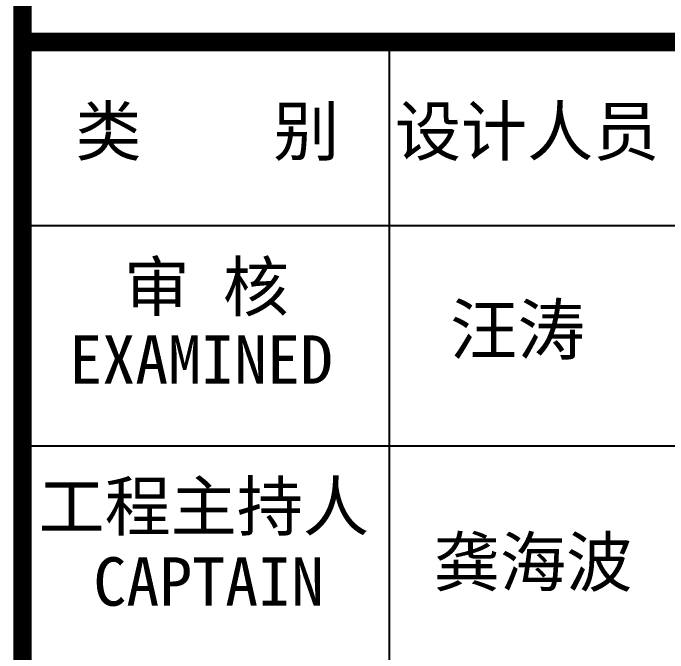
# Model space of a CAD drawing. Extents: x 69728788 to 150676229, y 20333219 to 43663798.
# Drawn here: x 75271808 to 75275290, y 20712965 to 20716369 of the extents above; entities that cross this region are included whole.
import ezdxf

# ---------------------------------------------------------------- set-up
doc = ezdxf.new("R2010")
doc.units = 0
doc.header["$LTSCALE"] = 1000
doc.header["$MEASUREMENT"] = 0
for name, color, linetype in [('PIPE-喷淋', 6, 'CONTINUOUS'), ('图框', 253, 'CONTINUOUS'), ('签名', 7, 'CONTINUOUS')]:
    doc.layers.add(name, color=color, linetype=linetype)
doc.styles.add('STYLE-黑体', font='simhei.ttf')

# ---------------------------------------------------------------- blocks, each defined once
blk = doc.blocks.new('签字')
at = {"layer": '图框', "color": 4, "style": 'STYLE-黑体'}
blk.add_text('汪涛', height=394.42, dxfattribs=at).set_placement((1870637, 464166.8))
at = {"layer": '签名', "color": 4, "style": 'STYLE-黑体'}
blk.add_text('龚海波', height=387.31, dxfattribs=at).set_placement((1870506.5, 462315.2))

msp = doc.modelspace()

# ---------------------------------------------------------------- linework, layer by layer
at = {"layer": '图框', "color": 4}
msp.add_line((75271857.4, 20724966.1), (75271857.4, 20684966.1), dxfattribs=at)
at = {"layer": '图框', "color": 0}
for p, q in [((75271857.4, 20715238.6), (75277535.4, 20715238.6)), ((75271857.4, 20715238.6), (75277535.4, 20715238.6)), ((75271857.4, 20714067.3), (75277535.4, 20714067.3))]:
    msp.add_line(p, q, dxfattribs=at)
at = {"layer": '图框', "color": 4, "const_width": 98.6}
msp.add_lwpolyline([(75271857.4, 20724966.1), (75271857.4, 20684966.1)], dxfattribs=at)
msp.add_lwpolyline([(75271857.4, 20724966.1), (75277557.4, 20724966.1), (75277557.4, 20684966.1), (75271857.4, 20684966.1)], close=True, dxfattribs=at)
at = {"layer": '图框', "color": 0}
for const_width in [99.6, 99.6, 99.6, 99.6, 40.3]:
    msp.add_lwpolyline([(75271857.4, 20716214.6), (75277535.5, 20716214.6)], dxfattribs=dict(at, const_width=const_width))
for points in [[(75273809.5, 20715238.6), (75273809.5, 20716214.6)], [(75273809.5, 20709577.3), (75273809.5, 20715238.6)]]:
    msp.add_lwpolyline(points, dxfattribs=at)

# ---------------------------------------------------------------- block references
at = {"layer": 'PIPE-喷淋', "xscale": 0.6666666716337204, "yscale": 0.6666666679084301, "zscale": 0.66666666666666}
msp.add_blockref('签字', (74027040.4, 20405109.2), dxfattribs=at)

# ---------------------------------------------------------------- texts
at = {"layer": '图框', "color": 0, "style": 'STYLE-黑体'}
for s, p in [('类    别 ', (75272138.9, 20715611.8)), ('设计人员', (75273838.6, 20715611.8)), ('审 核', (75272396.4, 20714784)), ('EXAMINED ', (75272106.6, 20714397)), ('工程主持人', (75271943, 20713616.5)), ('CAPTAIN', (75272234.5, 20713216.3))]:
    msp.add_text(s, height=257.69, dxfattribs=at).set_placement(p)

doc.saveas('drawing.dxf')
